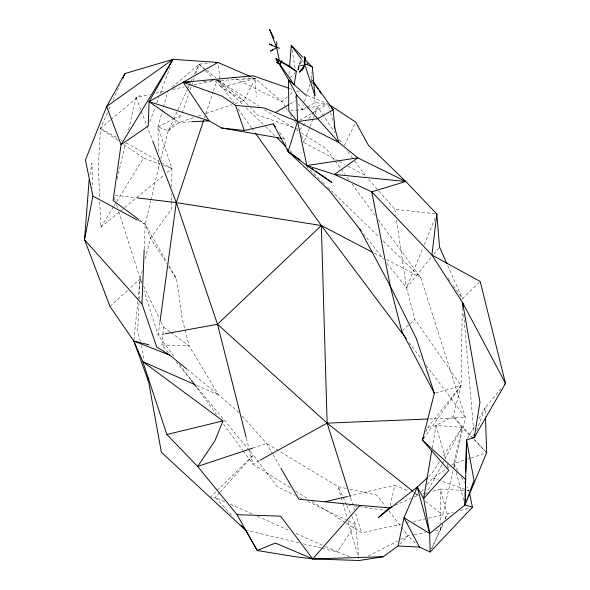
<?xml version="1.0" encoding="UTF-8"?>
<svg xmlns="http://www.w3.org/2000/svg" width="590" height="590" viewBox="0 0 590 590"><rect width="100%" height="100%" fill="white"/><g stroke="black" fill="none" stroke-linecap="round" stroke-linejoin="round"><path stroke-width="0.44" stroke-dasharray="2.95 2.21" d="M171.661 201.456L171.594 208.772L150.553 238.176L144.646 261.193M171.668 200.541L171.72 194.132M171.786 186.816L171.941 168.519L157.972 126.887L168.01 90.831M300.841 63.927L300.863 62.319M462.28 307.803L461.048 385.558L453.142 416.385L435.995 425.478L427.536 427.603L425.493 432.625M144.196 248.995L145.192 224.296L150.708 200.983M139.004 302.773L137.654 332.155L140.457 341.868M139.166 299.101L140.096 278.893L142.367 270.043M107.505 112.602L100.455 128.377L98.397 166.233L99.651 198.129M288.967 74.318L289.402 68.934M312.117 83.655L311.38 79.126L311.933 72.253M168.393 352.724L161.955 344.944L163.563 327.096L161.173 322.199M133.878 340.091L137.868 300.819M137.964 299.904L140.096 278.893L130.08 288.104M159.883 322.383L158.142 335.083L173.939 356.589M89.938 174.839L91.915 163.128L92.645 187.856M432.19 448.031L435.995 425.478L462.073 427.381L472.789 438.436M454.787 467.258L453.835 463.755L462.073 427.381L453.142 416.385L473.003 437.935M117.218 178.94L125.493 143.141M128.591 129.712L136.039 97.498L149.418 94.562M428.539 518.204L442.81 515.07L453.356 469.426M453.562 468.534L465.355 417.521L420.707 277.484L378.212 219.635M390.108 505.571L394.858 485.238L409.143 491.264M150.915 200.084L159.684 163.393M160.834 158.998L168.216 130.869L173.231 120.028M290.56 110.787L302.198 109.475L303.511 105.138M304.558 101.672L309.809 84.326M204.413 118.052L205.571 114.563M205.866 113.693L213.115 91.9M213.403 91.03L216.884 80.564M182.17 113.073L188.984 93.338M190.164 89.901L191.352 86.472M191.647 85.609L194.612 77.025M195.799 73.595L199.059 64.155L209.833 63.167M476.772 430.656L485.164 407.683L500.836 388.943M149.845 121.695L154.927 108.029M156.829 102.903L159.049 96.922M160.318 93.508L170.156 67.031M299.196 65.188L300.045 62.953M338.409 160.996L303.754 142.448L309.772 127.315M310.111 126.474L313.12 118.915M313.452 118.074L314.795 114.711M315.126 113.87L317.804 107.151L334.906 132.765M299.609 63.882L300.244 62.297M442.839 524.665L431.74 548.671M445.148 518.957L447.124 514.06L440.398 489.029L432.477 491.241M423.487 438.658L461.048 385.558L414.836 319.492L406.503 287.817L422.882 247.94M424.276 244.54L435.081 218.241M108.988 109.283L110.846 105.131M113.066 100.145L119.748 85.203M431.629 548.693L442.699 523.957M444.912 519.008L447.124 514.06L453.231 512.422M173.615 119.195L187.104 90.005M187.495 89.171L189.036 85.838M189.419 85.004L190.577 82.504M190.961 81.663L192.119 79.163M194.435 74.163L199.059 64.155L216.161 78.064M344.354 145.516L354.937 123.738M235.292 103.575L243.95 100.661L255.264 78.647L251.111 76.848M425.847 494.509L441.991 464.581M442.426 463.777L462.073 427.381L442.478 457.265M467.464 438.355L474.729 425.774M478.815 418.694L485.164 407.683L485.408 415.043M99.799 201.773L100.802 227.298L113.774 206.294M114.254 205.519L116.178 202.407M116.658 201.625L143.562 158.068L159.897 164.086M439.462 461.859L431.423 474.124L428.724 476.58M299.868 129.807L306.033 122.019M308.836 118.479L317.804 107.151M427.536 427.603L461.048 385.558L435.221 393.058M386.981 263.332L406.503 287.817L431.415 257.056M433.731 254.194L439.521 247.04M158.459 151.446L157.972 126.887L168.216 130.869L181.572 114.792L173.438 118.966M421.282 491.736L424.188 488.299M427.086 484.862L432.89 477.996L450.841 465.79M219.605 492.753L215.313 497.547L210.969 497.525M220.218 492.067L253.339 455.089L249.821 450.863M290.346 77.777L295.184 72.614M399.946 544.069L408.015 535.779L413.339 534.769M210.099 497.525L216.648 491.094M217.304 490.452L253.339 455.089L277.16 486.669L295.325 495.423M453.481 285.855L462.427 298.658L480.186 281.474M110.042 306.52L127.41 290.56M287.367 96.878L282.035 101.65L235.44 78.684M290.037 94.496L293.37 91.516M402.402 330.614L409.6 324.175M410.257 323.586L414.836 319.492M172.147 87.276L199.059 64.155L204.73 70.085M117.853 140.361L100.455 128.377L110.19 120.242M110.883 119.659L140.066 95.255M100.802 227.298L124.047 208.093M124.748 207.51L164.19 174.92M167.007 172.59L171.941 168.519L162.302 163.106M168.216 130.869L178.999 122.506L194.589 117.263M451.586 465.281L453.835 463.755L464.197 460.274M290.192 103.936L295.656 100.779M299.838 120.213L311.284 113.605M313.578 112.284L327.317 104.349M259.394 460.554L252.94 464.124L243.132 450.775M297.832 103.678L302.198 109.475L306.254 107.351M307.073 106.923L315.193 102.667L328.077 103.914M157.972 126.887L172.619 119.379M368.19 555.964L397.446 541.133M400.699 539.481L408.015 535.779L416.924 544.555M394.976 505.379L411.119 498.336M414.35 496.928L418.384 495.165L414.18 493.395M198.056 116.097L202.385 114.644M205.844 113.479L231.826 104.74M467.656 459.116L470.245 458.246M471.108 457.958L486.662 452.744L473.416 439.085M252.645 448.12L266.614 443.466L278.406 450.59M422.787 493.941L428.075 492.466M460.207 510.549L469.802 507.975M285.405 106.974L282.035 101.65L255.264 78.647L221.117 87.209L214.812 80.623M348.329 496.279L394.858 485.238M155.657 93.191L165.466 91.044M172.597 89.474L184.191 86.936M187.753 86.155L189.538 85.757M193.992 84.783L213.609 80.476M346.138 523.05L361.67 532.873L400.905 524.267M406.252 523.094L408.929 522.504M413.384 521.523L424.977 518.986M302.198 109.475L327.185 104.106M414.232 534.599L425.766 532.416M435.531 530.565L440.855 529.554L440.826 526.789M164.44 333.94L158.142 335.083L143.908 290.45M190.843 121.835L178.999 122.506L175.26 119.895M203.329 81.309L206.972 81.125M210.615 80.941L255.264 78.647L256.267 96.731M429.66 418.966L465.355 417.521L426.179 365.291M161.955 344.944L189.154 345.924L218.684 395.071L239.112 412.661M242.785 77.991L255.264 78.647M463.688 490.504L440.398 489.029L440.782 523.109M467.273 490.733L469.057 490.843L466.823 486.861M378.75 190.924L394.894 209.339L435 213.794M115.316 195.268L136.238 197.783M348.771 505.173L350.593 505.431M354.236 505.947L385.226 510.357M282.433 138.517L284.247 138.827L286.32 145.568M346.219 488.432L338.151 486.691L279.195 451.07M349.804 489.213L376.693 495.025L385.55 506.552M245.536 530.108L299.868 542.992M303.43 543.84L321.248 548.066M322.133 548.28L337.274 551.871L349.951 556.849M289.491 88.5L292.094 89.415M298.127 129.195L257.269 114.814L250.61 107.741M432.89 477.996L469.057 490.843M163.341 165.355L171.941 168.519M296.372 91L300.539 92.704M307.213 95.418L326.41 103.228M196.765 385.425L218.684 395.071L187.495 369.613M224.561 501.67L215.313 497.547L231.966 515.49M230.454 504.288L252.321 514.03M257.365 516.279L290.169 530.889M296.062 533.508L324.662 546.251M325.503 546.62L337.274 551.871L355.6 524.466L351.81 516.25M299.455 497.407L301.933 498.602M307.707 501.389L347.34 520.483M348.166 520.881L355.6 524.466L358.786 555.994M374.281 253.206L383.242 257.889M386.494 259.593L420.707 277.484L383.043 240.882M339.213 161.431L344.855 164.448M348.078 166.174L365.004 175.237L366.198 176.602M137.949 220.394L145.192 224.296L166.601 261.636M100.455 128.377L117.322 137.846M120.537 139.653L122.145 140.553M126.157 142.809L159.086 161.306M248.184 105.168L243.95 100.661L221.117 87.209L218.027 63.314M217.953 80.188L259.121 106.215M264.556 109.652L295.62 129.291M296.394 129.785L297.95 130.766M301.055 132.728L325.909 148.444L334.626 160.31M290.221 487.694L252.94 464.124L249.105 448.983M295.656 491.131L308.858 499.479M311.963 501.441L345.364 522.556M123.9 144.528L143.562 158.068M163.563 327.096L170.141 331.941M170.879 332.48L189.154 345.924L182.384 319.485L176.624 279.107L168.88 265.603M139.358 219.967L145.192 224.296L150.553 238.176L166.786 263.664M413.354 491.654L415.507 493.373M416.223 493.941L418.384 495.652M425.567 501.367L442.81 515.07M219.008 80.38L243.95 100.661M217.835 80.336L242.947 104.74M246.251 107.948L264.755 125.928M265.419 126.577L274.667 135.567M289.867 150.332L293.171 153.548M306.387 166.387L321.587 181.16M322.243 181.801L324.891 184.368M327.531 186.934L379.075 237.025M205.357 70.741L212.297 77.991M473.623 438.606L485.415 451.402M242.173 416.083L266.614 443.466L272.61 453.835M368.588 179.331L378.153 190.245M249.238 450.155L197.112 387.387M176.012 361.921L190.666 379.599M363.447 233.81L383.537 259.01M388.876 510.874L400.905 526.523M401.451 527.239L408.015 535.779M409.077 342.488L421.769 359.406M302.087 60.01L304.248 62.938M335.172 161.055L340.622 168.467M341.168 169.212L344.98 174.404M347.156 177.369L348.793 179.589M352.06 184.043L375.491 215.933M279.542 132.433L284.247 138.827M179.39 364.008L190.835 379.584M196.824 387.741L216.434 414.438M223.522 424.077L242.586 450.03M347.739 151.512L352.591 158.186M354.752 161.151L365.004 175.237M217.71 80.447L233.736 102.881M238.013 108.862L251.362 127.558M251.901 128.303L255.101 132.794M312.317 83.419L311.38 79.126L312.449 80.623M448.216 278.325L450.325 281.334M311.38 79.126L312.899 81.376M339.434 139.542L342.458 144.063M168.755 266.754L176.624 279.107M285.892 107.734L287.817 110.78M290.228 114.585L292.153 117.631M294.565 121.437L295.531 122.956M273.074 454.632L280.449 467.383M453.835 463.755L457.862 470.923M461.446 477.295L464.581 482.878M140.096 278.893L141.689 282.16M143.672 286.246L159.189 318.113M346.5 504.752L338.151 486.691L342.672 502.503M346.876 505.578L351.426 515.431M447.648 265.353L462.427 298.658M136.039 97.498L140.951 110.315M141.276 111.171L152.397 140.221M114.327 197.672L115.168 200.298M116.562 204.671L117.676 208.174M118.797 211.677L141.681 283.443M350.622 497.753L354.487 510.04M355.593 513.558L361.67 532.873M301.682 135.707L303.754 142.448M435.995 425.478L445.811 459.839M447.073 464.242L448.075 467.767M342.923 503.388L347.193 518.322M348.196 521.84L358.742 558.745M328.564 105.662L330.282 111.798M330.525 112.675L333.461 123.199M456.21 472.509L463.829 500.541M246.399 438.296L248.877 448.09M141.401 345.416L144.439 360.763M292.043 49.862L295.199 68.691M314.02 95.425L315.193 102.667M394.894 209.339L395.831 215.652M396.495 220.166L406.503 287.817M295.406 95.705L295.76 98.397M463.681 314.573L473.807 431.961M158.636 160.539L158.762 166.904"/><path stroke-width="0.89" d="M300.863 62.319L300.885 60.711M241.221 525.454L245.536 530.108L257.233 550.514L295.369 556.724L312.737 558.929L359.244 560.5L383.235 556.724L398.088 545.979L419.468 547.063L430.154 551.997L429.682 533.515L465.023 504.922L466.557 439.926L474.279 437.47L505.483 383.389L480.186 281.474L431.902 254.976L371.744 191.824L334.464 174.441L306.83 165.532L288.134 151.46L273.273 123.9L244.312 130.478L221.656 128.03L209.052 120.81L149.078 101.642L173.018 59.339L217.917 62.429L250.278 76.486M465.171 498.513L465.023 504.922L472.42 507.267L430.154 551.997M465.215 496.684L465.65 478.372M465.798 471.963L466.557 439.926L473.999 480.408L465.023 504.922L486.662 452.744L485.474 416.879M305.598 59.413L305.642 57.695L304.691 65.18L301.704 70.512L303.835 67.607M279.24 59.87L276.622 47.525L276.806 41.566M215.217 62.673L217.917 62.429L149.078 101.642L148.26 125.972L121.053 144.712L113.103 200.46L138.628 219.421M280.287 64.767L280.663 66.08L280.597 65.062M186.787 369.038L169.773 355.151L156.697 346.898L141.976 303.88L144.159 249.909M89.178 179.338L84.517 239.769L110.042 306.52L133.79 341.005L142.809 361.685L166.874 434.513L197.643 466.432L237.069 514.672L257.233 550.514L275.39 543.073L312.737 558.929L383.235 556.724M289.616 66.235L275.921 58.617L294.159 84.754L296.394 71.324L289.616 66.235L291.29 45.378L302.781 57.223M328.844 104.415L355.726 122.13L368.448 145.317L405.787 181.477L436.821 213.993L431.902 254.976L462.649 302.648L505.483 383.389L504.325 384.776M160.008 321.476L176.27 202.606L203.543 120.662M474.043 434.712L474.279 437.47L479.95 402.277L462.649 302.648L463.047 307.235M431.733 450.738L423.664 498.55L429.682 533.515L404.01 517.747L417.27 487.016L427.381 477.804M173.018 59.339L106.687 106.451L121.053 144.712L173.018 59.339L124.94 73.573L106.687 106.451L85.432 160.03L92.895 196.094L84.517 239.769L141.976 303.88M298.968 65.461L298.083 69.834L298.835 66.604M398.088 545.979L404.01 517.747L419.468 547.063M287.36 148.938L288.134 151.46L329.264 190.526L360.003 229.488L390.138 285.752L416.326 338.564L434.365 393.301L422.433 440.155L448.835 470.407L423.664 498.55L417.27 487.016L378.242 517.673L389.326 507.843L391.745 506.788M296.394 71.324L275.921 58.617L288.54 79.709L296.6 94.894L297.544 121.54L288.134 151.46L299.993 159.875M474.279 437.47L474.906 435.767M195.076 384.687L142.809 361.685L222.961 420.906L214.967 440.723L197.643 466.432L252.645 448.12M423.45 437.64L422.433 440.155L465.798 479.692M307.095 64.848L307.611 63.654L304.691 65.18L300.443 65.394M122.713 78.558L124.94 73.573M280.774 63.16L281.924 60.726L280.501 63.462M303.054 68.152L299.491 72.231L304.691 65.18L304.293 56.647L304.632 59.28M389.326 507.843L359.959 505.387L312.737 558.929L280.604 516.139L237.069 514.672M165.34 333.778L217.511 324.286L321.336 225.52L372.651 252.35M279.424 63.809L276.548 62.452L278.369 60.881M277.226 47.303L270.463 51.116L273.472 49.42M275.353 112.506L288.628 104.836M260.197 460.112L327.14 423.126L427.831 419.04M296.6 94.894L338.837 142.485L357.828 157.877L405.787 181.477L371.744 191.824L390.138 285.752L401.753 331.197L434.365 393.301M166.874 434.513L222.961 420.906M280.914 468.187L298.901 499.28L325.068 501.795L347.436 496.492M305.76 95.167L288.54 79.709L288.776 110.986L297.544 121.54L306.83 165.532L357.828 157.877L334.464 174.441L405.787 181.477M191.75 121.783L209.052 120.81L183.284 82.342L221.988 96.067L235.565 105.403L264.165 107.948L297.544 121.54L317.722 118.693L333.188 109.755L313.511 82.113M288.621 88.198L253.014 75.763L183.284 82.342L189.663 82.01M232.984 77.474L234.768 77.57M325.068 501.795L359.959 505.387M137.146 197.893L176.27 202.606L321.336 225.52L406.318 338.808M221.656 128.03L281.526 138.355M272.447 45.312L269.261 43.985L276.622 47.525L279.645 48.173M245.536 530.108L161.38 452.287L148.555 381.516L133.79 341.005L149.056 344.848M133.79 341.005L169.773 355.151M276.548 62.452L279.328 63.75M297.544 121.54L338.837 142.485L334.147 125.67M307.493 64.598L312.346 67.09L314.927 95.433L305.377 66.353M92.895 196.094L137.146 219.959M306.83 165.532L331.868 182.487L315.562 170.916M149.078 101.642L174.515 119.372M311.852 168.29L313.334 169.337M412.631 491.087L327.14 423.126L217.511 324.286L176.27 202.606L152.722 141.076M276.651 137.492L285.899 146.482M305.967 60.512L312.346 67.09M331.484 107.808L333.188 109.755L334.84 128.148M360.003 229.488L361.154 230.926M301.549 59.28L291.29 45.378L291.593 47.171M273.273 123.9L275.36 126.747M191.374 380.321L196.278 386.996M255.64 133.539L321.336 225.52L327.14 423.126L350.342 496.876M313.408 82.128L318.467 89.643M319.478 91.14L320.997 93.397M273.974 38.298L269.623 29.5L276.622 47.525M446.91 263.693L439.521 247.04L436.821 213.993M235.565 105.403L244.312 130.478M417.27 487.016L429.682 533.515M217.511 324.286L246.17 437.404M314.182 91.996L314.927 95.433M469.411 492.576L472.42 507.267M147.662 377.003L148.555 381.516"/></g></svg>
